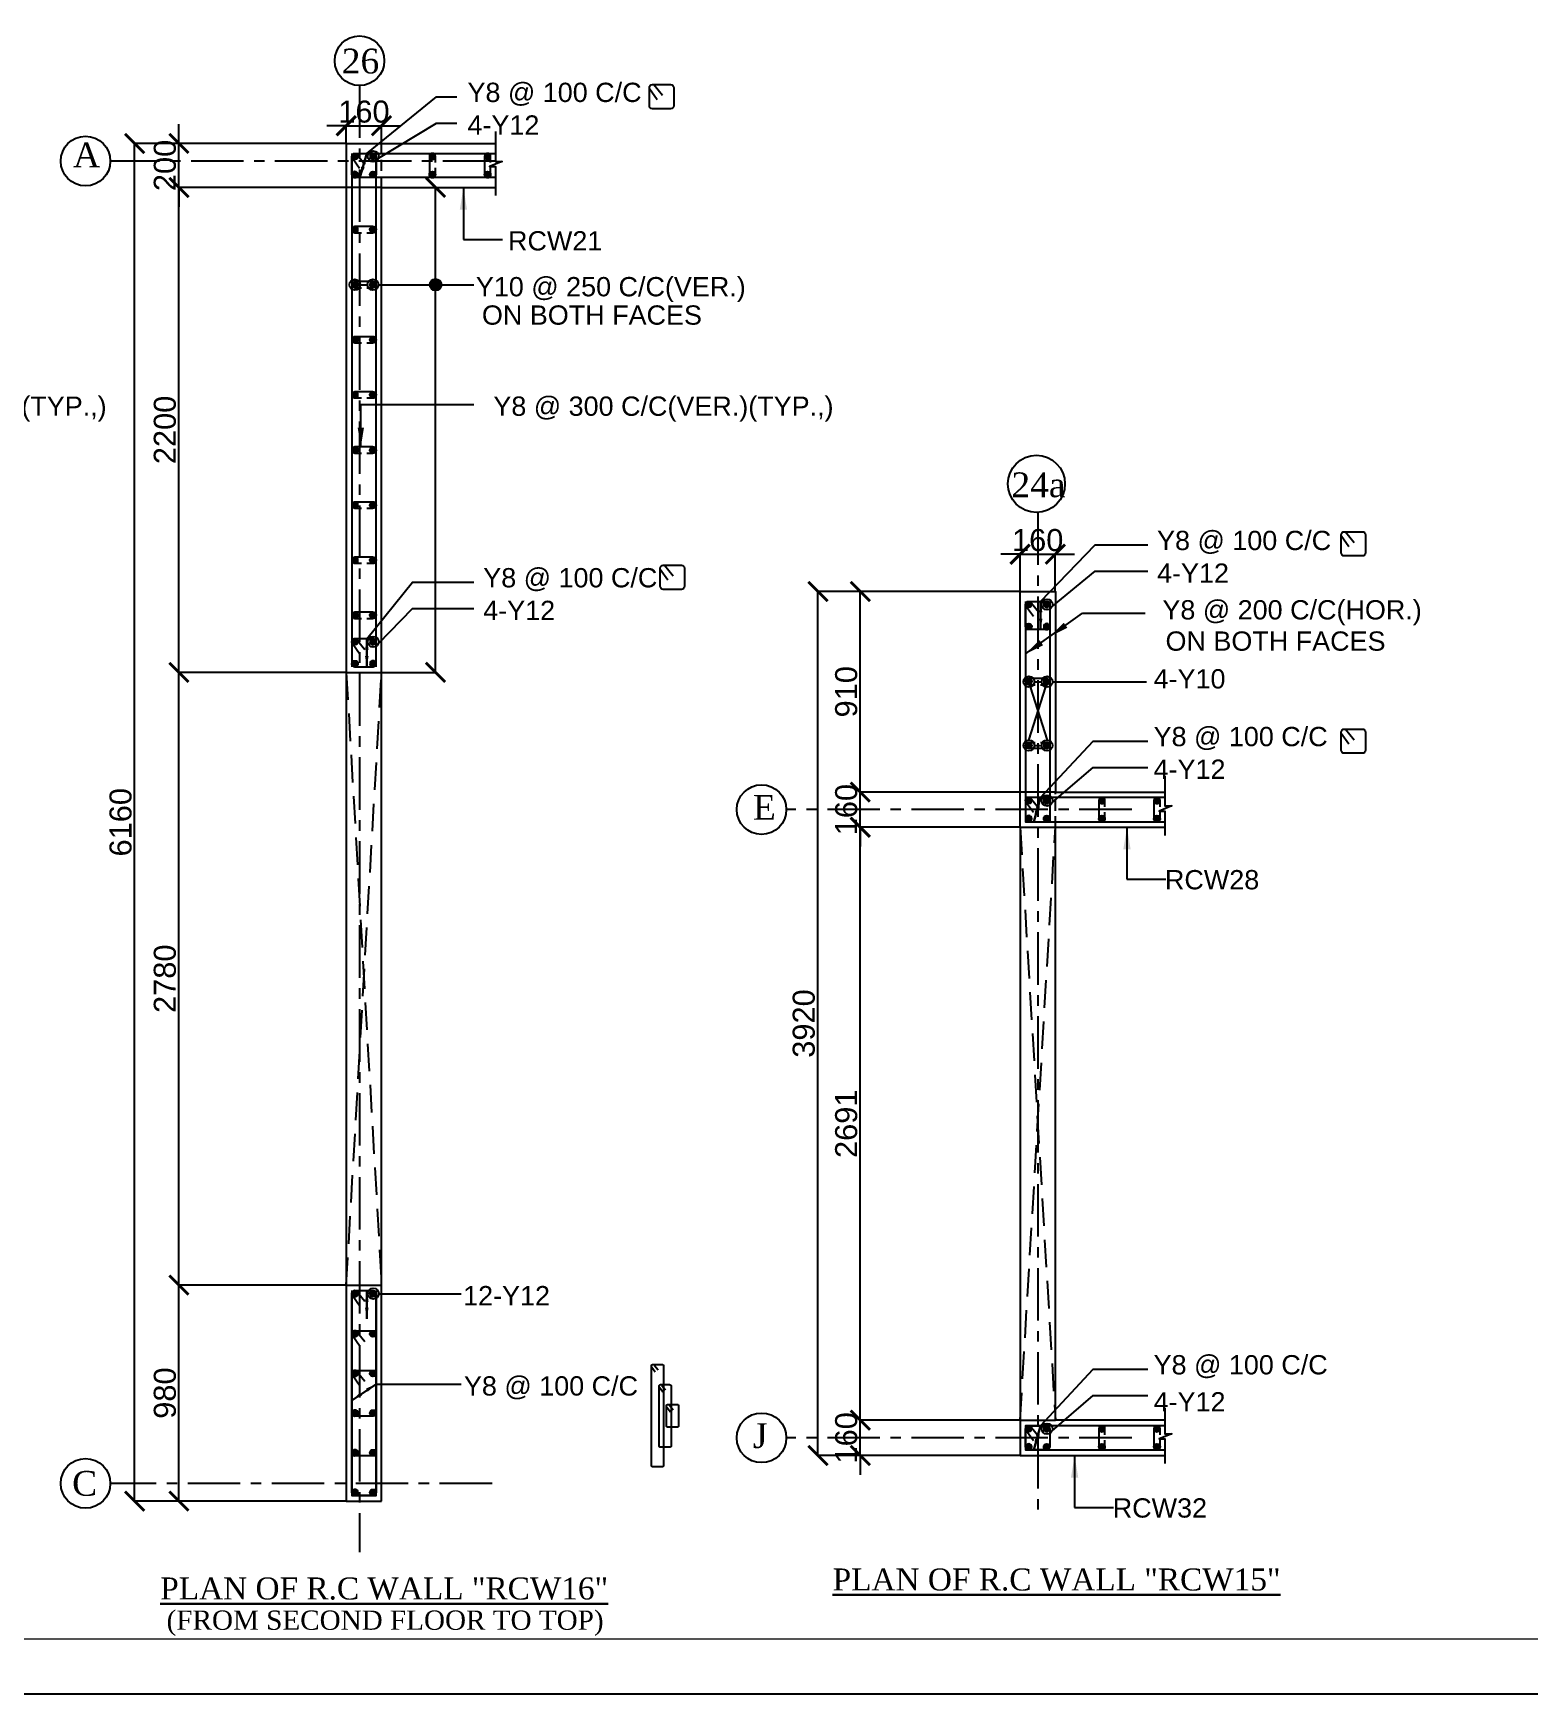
# Model space of a CAD drawing. Header units: inches. Extents: x 264820 to 395319, y -248151 to -162151.
# Drawn here: x 340923 to 368067, y -248151 to -218013 of the extents above; entities that cross this region are included whole.
import ezdxf
from ezdxf.enums import TextEntityAlignment as Align

# ---------------------------------------------------------------- set-up
doc = ezdxf.new("R2010")
doc.units = ezdxf.units.IN
doc.header["$MEASUREMENT"] = 0
doc.linetypes.add('CENTER', pattern=[50.8, 31.75, -6.35, 6.35, -6.35])
doc.linetypes.add('Hidden', pattern=[3, 2, -1])
for name, color, linetype in [('1', 8, 'Continuous'), ('160 WALL OPEING', 1, 'Continuous'), ('5', 2, 'Continuous'), ('ARROW', 5, 'Continuous'), ('DIM', 251, 'Continuous'), ('GIRD CIR', 1, 'Continuous'), ('GIRD TEXT', 4, 'Continuous'), ('GRID', 8, 'CENTER'), ('LINKS', 3, 'Continuous'), ('OPENING', 1, 'Continuous'), ('SHEAR WALL', 6, 'Continuous'), ('STRRIUPS', 6, 'Continuous'), ('Ttxt', 3, 'Continuous')]:
    doc.layers.add(name, color=color, linetype=linetype)
for name, color, linetype, lineweight in [('JKEC COLHAT', 2, 'Continuous', 20), ('Tex', 3, 'Continuous', 13), ('text', 4, 'Continuous', 30)]:
    doc.layers.add(name, color=color, linetype=linetype, lineweight=lineweight)
doc.styles.add('Arial', font='arial.ttf', dxfattribs={"height": 400})
doc.styles.add('T200', font='sanss___.ttf', dxfattribs={"height": 250})
doc.styles.add('T400', font='romantic.ttf')
doc.dimstyles.new('SCALE-25', dxfattribs={"dimtxt": 400, "dimasz": 350, "dimexe": 0, "dimexo": 0, "dimgap": 50, "dimtad": 1, "dimdec": 0, "dimlfac": 0.25, "dimzin": 0, "dimdsep": 46, "dimtxsty": 'Arial', "dimblk": 'ARCHTICK', "dimcen": 0, "dimclrd": 5, "dimclre": 8, "dimclrt": 1, "dimadec": 0, "dimazin": 0, "dimtfac": 1, "dimtdec": 0, "dimtix": 1, "dimtmove": 2, "dimatfit": 3, "dimfxl": 0, "dimtolj": 1, "dimtzin": 0, "dimlwd": -1, "dimarcsym": 0})
doc.dimstyles.new('T200', dxfattribs={"dimtxt": 300, "dimasz": 150, "dimexe": 0, "dimexo": 0, "dimgap": 5, "dimtad": 1, "dimdec": 0, "dimrnd": 5, "dimzin": 0, "dimdsep": 46, "dimtxsty": 'T200', "dimblk": 'ARCHTICK', "dimcen": 300, "dimclrd": 5, "dimclre": 252, "dimclrt": 1, "dimadec": 0, "dimazin": 0, "dimtfac": 50, "dimtdec": 0, "dimtofl": 0, "dimtmove": 2, "dimatfit": 3, "dimfxl": 1, "dimtolj": 1, "dimtzin": 0, "dimarcsym": 2})

# ---------------------------------------------------------------- blocks, each defined once
blk = doc.blocks.new('R1')
at = {"layer": '5'}
h = blk.add_hatch(color=256, dxfattribs=at)
edge = h.paths.add_edge_path()
edge.add_arc((0, 0), 69.6, 0, 360)
at = {"layer": '5', "color": 6}
blk.add_circle((0, 0), 69.6, dxfattribs=at)
blk = doc.blocks.new('_ARCHTICK')
at = {"color": 0, "linetype": 'ByBlock', "const_width": 0.15}
blk.add_lwpolyline([(-0.5, -0.5), (0.5, 0.5)], dxfattribs=at)
blk = doc.blocks.new('*D162')
at = {"layer": 'Defpoints', "color": 0}
for p in [(355934, -243186), (358835, -243186), (358835, -243826)]:
    blk.add_point(p, dxfattribs=at)
at = {"layer": 'DIM', "color": 5}
for p, q in [((355934, -243186), (355934, -242836)), ((355934, -243826), (355934, -243186)), ((355934, -243826), (355934, -244176))]:
    blk.add_line(p, q, dxfattribs=at)
at = {"layer": 'DIM', "color": 8, "lineweight": -2}
for p, q in [((358835, -243186), (355934, -243186)), ((358835, -243826), (355934, -243826))]:
    blk.add_line(p, q, dxfattribs=at)
at = {"layer": 'DIM', "color": 5, "xscale": 350, "yscale": 350, "zscale": 350}
for p, rotation in [((355934, -243186), 270), ((355934, -243826), 90)]:
    blk.add_blockref('_ARCHTICK', p, dxfattribs=dict(at, rotation=rotation))
at = {"layer": 'DIM', "color": 1, "insert": (355680, -243506), "char_height": 400, "attachment_point": 5, "rotation": 90, "style": 'Arial'}
blk.add_mtext('\\A1;160', dxfattribs=at)
blk = doc.blocks.new('ARCHTICK')
at = {"color": 0, "const_width": 0.15}
blk.add_lwpolyline([(-0.5, -0.5), (0.5, 0.5)], dxfattribs=at)
blk = doc.blocks.new('*D163')
at = {"layer": 'Defpoints', "color": 0}
for p in [(355934, -232424), (358835, -232424), (358835, -243186)]:
    blk.add_point(p, dxfattribs=at)
at = {"layer": 'DIM', "color": 8, "lineweight": -2}
for p, q in [((358835, -232424), (355934, -232424)), ((358835, -243186), (355934, -243186))]:
    blk.add_line(p, q, dxfattribs=at)
at = {"layer": 'DIM', "color": 5}
blk.add_line((355934, -243186), (355934, -232424), dxfattribs=at)
at = {"layer": 'DIM', "color": 5, "xscale": 350, "yscale": 350, "zscale": 350}
for p, rotation in [((355934, -232424), 90), ((355934, -243186), 270)]:
    blk.add_blockref('_ARCHTICK', p, dxfattribs=dict(at, rotation=rotation))
at = {"layer": 'DIM', "color": 1, "insert": (355680, -237805), "char_height": 400, "attachment_point": 5, "rotation": 90, "style": 'Arial'}
blk.add_mtext('\\A1;2691', dxfattribs=at)
blk = doc.blocks.new('*D164')
at = {"layer": 'Defpoints', "color": 0}
for p in [(355934, -231785), (359475, -231785), (358835, -232424)]:
    blk.add_point(p, dxfattribs=at)
at = {"layer": 'DIM', "color": 5}
for p, q in [((355934, -231785), (355934, -231435)), ((355934, -232424), (355934, -231785)), ((355934, -232424), (355934, -232774))]:
    blk.add_line(p, q, dxfattribs=at)
at = {"layer": 'DIM', "color": 8, "lineweight": -2}
for p, q in [((359475, -231785), (355934, -231785)), ((358835, -232424), (355934, -232424))]:
    blk.add_line(p, q, dxfattribs=at)
at = {"layer": 'DIM', "color": 5, "xscale": 350, "yscale": 350, "zscale": 350}
for p, rotation in [((355934, -231785), 270), ((355934, -232424), 90)]:
    blk.add_blockref('_ARCHTICK', p, dxfattribs=dict(at, rotation=rotation))
at = {"layer": 'DIM', "color": 1, "insert": (355680, -232104), "char_height": 400, "attachment_point": 5, "rotation": 90, "style": 'Arial'}
blk.add_mtext('\\A1;160', dxfattribs=at)
blk = doc.blocks.new('*D165')
at = {"layer": 'Defpoints', "color": 0}
for p in [(355934, -228146), (358835, -228146), (359475, -231785)]:
    blk.add_point(p, dxfattribs=at)
at = {"layer": 'DIM', "color": 8, "lineweight": -2}
for p, q in [((358835, -228146), (355934, -228146)), ((359475, -231785), (355934, -231785))]:
    blk.add_line(p, q, dxfattribs=at)
at = {"layer": 'DIM', "color": 5}
blk.add_line((355934, -231785), (355934, -228146), dxfattribs=at)
at = {"layer": 'DIM', "color": 5, "xscale": 350, "yscale": 350, "zscale": 350}
for p, rotation in [((355934, -228146), 90), ((355934, -231785), 270)]:
    blk.add_blockref('_ARCHTICK', p, dxfattribs=dict(at, rotation=rotation))
at = {"layer": 'DIM', "color": 1, "insert": (355680, -229965), "char_height": 400, "attachment_point": 5, "rotation": 90, "style": 'Arial'}
blk.add_mtext('\\A1;910', dxfattribs=at)
blk = doc.blocks.new('*D166')
at = {"layer": 'Defpoints', "color": 0}
for p in [(355165, -228146), (358835, -228146), (358835, -243826)]:
    blk.add_point(p, dxfattribs=at)
at = {"layer": 'DIM', "color": 8, "lineweight": -2}
for p, q in [((358835, -228146), (355165, -228146)), ((358835, -243826), (355165, -243826))]:
    blk.add_line(p, q, dxfattribs=at)
at = {"layer": 'DIM', "color": 5}
blk.add_line((355165, -243826), (355165, -228146), dxfattribs=at)
at = {"layer": 'DIM', "color": 5, "xscale": 350, "yscale": 350, "zscale": 350}
for p, rotation in [((355165, -228146), 90), ((355165, -243826), 270)]:
    blk.add_blockref('_ARCHTICK', p, dxfattribs=dict(at, rotation=rotation))
at = {"layer": 'DIM', "color": 1, "insert": (354910, -235986), "char_height": 400, "attachment_point": 5, "rotation": 90, "style": 'Arial'}
blk.add_mtext('\\A1;3920', dxfattribs=at)
blk = doc.blocks.new('*D167')
at = {"layer": 'Defpoints', "color": 0}
for p in [(359474, -227468), (358835, -228146), (359474, -228146)]:
    blk.add_point(p, dxfattribs=at)
at = {"layer": 'DIM', "color": 5}
for p, q in [((358835, -227468), (358485, -227468)), ((358835, -227468), (359474, -227468)), ((359474, -227468), (359824, -227468))]:
    blk.add_line(p, q, dxfattribs=at)
at = {"layer": 'DIM', "color": 8, "lineweight": -2}
for p, q in [((358835, -228146), (358835, -227468)), ((359474, -228146), (359474, -227468))]:
    blk.add_line(p, q, dxfattribs=at)
at = {"layer": 'DIM', "color": 5, "xscale": 350, "yscale": 350, "zscale": 350}
blk.add_blockref('_ARCHTICK', (358835, -227468), dxfattribs=at)
at = {"layer": 'DIM', "color": 5, "xscale": 350, "yscale": 350, "zscale": 350, "rotation": 180}
blk.add_blockref('_ARCHTICK', (359474, -227468), dxfattribs=at)
at = {"layer": 'DIM', "color": 1, "insert": (359154, -227214), "char_height": 400, "attachment_point": 5, "style": 'Arial'}
blk.add_mtext('\\A1;160', dxfattribs=at)
blk = doc.blocks.new('A$C5C0C2414')
at = {"layer": 'STRRIUPS', "ltscale": 0.2}
for p, q in [((0, 0), (158, -194)), ((-81, -72), (61, -268))]:
    blk.add_line(p, q, dxfattribs=at)
blk.add_lwpolyline([(304, -440), (-26, -440, -0.414214), (-81, -385), (-81, -55, -0.414214), (-26, 0), (304, 0, -0.414214), (359, -55), (359, -385, -0.414214)], format="xyb", close=True, dxfattribs=at)
blk = doc.blocks.new('*D189')
at = {"layer": 'Defpoints', "color": 0}
for p in [(343568, -240733), (346605, -240733, 59), (346605, -244653, 59)]:
    blk.add_point(p, dxfattribs=at)
at = {"layer": 'DIM', "color": 8, "lineweight": -2}
for p, q in [((346605, -240733), (343568, -240733)), ((346605, -244653), (343568, -244653))]:
    blk.add_line(p, q, dxfattribs=at)
at = {"layer": 'DIM', "color": 5}
blk.add_line((343568, -244653), (343568, -240733), dxfattribs=at)
at = {"layer": 'DIM', "color": 5, "xscale": 350, "yscale": 350, "zscale": 350}
for p, rotation in [((343568, -240733), 90), ((343568, -244653), 270)]:
    blk.add_blockref('_ARCHTICK', p, dxfattribs=dict(at, rotation=rotation))
at = {"layer": 'DIM', "color": 1, "insert": (343314, -242693), "char_height": 400, "attachment_point": 5, "rotation": 90, "style": 'Arial'}
blk.add_mtext('\\A1;980', dxfattribs=at)
blk = doc.blocks.new('*D190')
at = {"layer": 'Defpoints', "color": 0}
for p in [(342764, -220013), (346605, -220013), (346605, -244653)]:
    blk.add_point(p, dxfattribs=at)
at = {"layer": 'DIM', "color": 8, "lineweight": -2}
for p, q in [((346605, -220013), (342764, -220013)), ((346605, -244653), (342764, -244653))]:
    blk.add_line(p, q, dxfattribs=at)
at = {"layer": 'DIM', "color": 5}
blk.add_line((342764, -244653), (342764, -220013), dxfattribs=at)
at = {"layer": 'DIM', "color": 5, "xscale": 350, "yscale": 350, "zscale": 350}
for p, rotation in [((342764, -220013), 90), ((342764, -244653), 270)]:
    blk.add_blockref('_ARCHTICK', p, dxfattribs=dict(at, rotation=rotation))
at = {"layer": 'DIM', "color": 1, "insert": (342510, -232333), "char_height": 400, "attachment_point": 5, "rotation": 90, "style": 'Arial'}
blk.add_mtext('\\A1;6160', dxfattribs=at)
blk = doc.blocks.new('*D191')
at = {"layer": 'Defpoints', "color": 0}
for p in [(347245, -220813, -59), (348225, -220813), (347165, -229613, 0)]:
    blk.add_point(p, dxfattribs=at)
at = {"layer": 'DIM', "color": 8, "lineweight": -2}
for p, q in [((347245, -220813), (348225, -220813)), ((347165, -229613), (348225, -229613))]:
    blk.add_line(p, q, dxfattribs=at)
at = {"layer": 'DIM', "color": 5}
blk.add_line((348225, -229613), (348225, -220813), dxfattribs=at)
at = {"layer": 'DIM', "color": 5, "xscale": 350, "yscale": 350, "zscale": 350}
for p, rotation in [((348225, -220813), 90), ((348225, -229613), 270)]:
    blk.add_blockref('_ARCHTICK', p, dxfattribs=dict(at, rotation=rotation))
blk = doc.blocks.new('*D192')
at = {"layer": 'Defpoints', "color": 0}
for p in [(343568, -220013), (346605, -220013), (347245, -220813)]:
    blk.add_point(p, dxfattribs=at)
at = {"layer": 'DIM', "color": 5}
for p, q in [((343568, -220013), (343568, -219663)), ((343568, -220813), (343568, -220013)), ((343568, -220813), (343568, -221163))]:
    blk.add_line(p, q, dxfattribs=at)
at = {"layer": 'DIM', "color": 8, "lineweight": -2}
for p, q in [((346605, -220013), (343568, -220013)), ((347245, -220813), (343568, -220813))]:
    blk.add_line(p, q, dxfattribs=at)
at = {"layer": 'DIM', "color": 5, "xscale": 350, "yscale": 350, "zscale": 350}
for p, rotation in [((343568, -220013), 270), ((343568, -220813), 90)]:
    blk.add_blockref('_ARCHTICK', p, dxfattribs=dict(at, rotation=rotation))
at = {"layer": 'DIM', "color": 1, "insert": (343314, -220413), "char_height": 400, "attachment_point": 5, "rotation": 90, "style": 'Arial'}
blk.add_mtext('\\A1;200', dxfattribs=at)
blk = doc.blocks.new('*D193')
at = {"layer": 'Defpoints', "color": 0}
for p in [(343568, -229613), (346605, -229613, 59), (346605, -240733, 59)]:
    blk.add_point(p, dxfattribs=at)
at = {"layer": 'DIM', "color": 8, "lineweight": -2}
for p, q in [((346605, -229613), (343568, -229613)), ((346605, -240733), (343568, -240733))]:
    blk.add_line(p, q, dxfattribs=at)
at = {"layer": 'DIM', "color": 5}
blk.add_line((343568, -240733), (343568, -229613), dxfattribs=at)
at = {"layer": 'DIM', "color": 5, "xscale": 350, "yscale": 350, "zscale": 350}
for p, rotation in [((343568, -229613), 90), ((343568, -240733), 270)]:
    blk.add_blockref('_ARCHTICK', p, dxfattribs=dict(at, rotation=rotation))
at = {"layer": 'DIM', "color": 1, "insert": (343314, -235173), "char_height": 400, "attachment_point": 5, "rotation": 90, "style": 'Arial'}
blk.add_mtext('\\A1;2780', dxfattribs=at)
blk = doc.blocks.new('*D194')
at = {"layer": 'Defpoints', "color": 0}
for p in [(343568, -220813), (347245, -220813), (346605, -229613, 59)]:
    blk.add_point(p, dxfattribs=at)
at = {"layer": 'DIM', "color": 8, "lineweight": -2}
for p, q in [((347245, -220813), (343568, -220813)), ((346605, -229613), (343568, -229613))]:
    blk.add_line(p, q, dxfattribs=at)
at = {"layer": 'DIM', "color": 5}
blk.add_line((343568, -229613), (343568, -220813), dxfattribs=at)
at = {"layer": 'DIM', "color": 5, "xscale": 350, "yscale": 350, "zscale": 350}
for p, rotation in [((343568, -220813), 90), ((343568, -229613), 270)]:
    blk.add_blockref('_ARCHTICK', p, dxfattribs=dict(at, rotation=rotation))
at = {"layer": 'DIM', "color": 1, "insert": (343314, -225213), "char_height": 400, "attachment_point": 5, "rotation": 90, "style": 'Arial'}
blk.add_mtext('\\A1;2200', dxfattribs=at)
blk = doc.blocks.new('A$C30E6047D')
at = {"layer": 'STRRIUPS', "ltscale": 0.2}
for p, q in [((-203, -95), (-78, -268)), ((-114, -31), (19, -194)), ((73, -824), (198, -997)), ((162, -760), (295, -922)), ((344, -1544), (468, -1717)), ((432, -1480), (566, -1642))]:
    blk.add_line(p, q, dxfattribs=at)
for points in [[(-165, 0), (165, 0, -0.414214), (220, -55), (220, -3665, -0.414214), (165, -3720), (-165, -3720, -0.414214), (-220, -3665), (-220, -55, -0.414214)], [(111, -729), (441, -729, -0.414214), (496, -784), (496, -2945, -0.414214), (441, -3000), (111, -3000, -0.414214), (56, -2945), (56, -784, -0.414214)], [(382, -1449), (712, -1449, -0.414214), (767, -1504), (767, -2225, -0.414214), (712, -2280), (382, -2280, -0.414214), (327, -2225), (327, -1504, -0.414214)]]:
    blk.add_lwpolyline(points, format="xyb", close=True, dxfattribs=at)
blk = doc.blocks.new('*D195')
at = {"layer": 'Defpoints', "color": 0}
for p in [(347245, -219692), (346605, -220013), (347245, -220013)]:
    blk.add_point(p, dxfattribs=at)
at = {"layer": 'DIM', "color": 5}
for p, q in [((346605, -219692), (346255, -219692)), ((346605, -219692), (347245, -219692)), ((347245, -219692), (347595, -219692))]:
    blk.add_line(p, q, dxfattribs=at)
at = {"layer": 'DIM', "color": 8, "lineweight": -2}
for p, q in [((346605, -220013), (346605, -219692)), ((347245, -220013), (347245, -219692))]:
    blk.add_line(p, q, dxfattribs=at)
at = {"layer": 'DIM', "color": 5, "xscale": 350, "yscale": 350, "zscale": 350}
blk.add_blockref('_ARCHTICK', (346605, -219692), dxfattribs=at)
at = {"layer": 'DIM', "color": 5, "xscale": 350, "yscale": 350, "zscale": 350, "rotation": 180}
blk.add_blockref('_ARCHTICK', (347245, -219692), dxfattribs=at)
at = {"layer": 'DIM', "color": 1, "insert": (346925, -219438), "char_height": 400, "attachment_point": 5, "style": 'Arial'}
blk.add_mtext('\\A1;160', dxfattribs=at)

msp = doc.modelspace()

# ---------------------------------------------------------------- hatches: boundary and pattern name
at = {"layer": 'ARROW'}
h = msp.add_hatch(color=256, dxfattribs=at)
edge = h.paths.add_edge_path()
edge.add_arc((348225.5, -222577.6), 106, 0, 360)

# ---------------------------------------------------------------- linework, layer by layer
at = {"layer": '1', "linetype": 'Hidden', "ltscale": 100}
for p, q in [((347245.3, -220813.3), (347245.3, -220013.3)), ((359474.8, -232423.5), (359474.8, -231783.5))]:
    msp.add_line(p, q, dxfattribs=at)
at = {"layer": '1'}
for points, elevation in [([(349311.8, -219795.9), (349311.8, -220338.5), (349436.2, -220338.5), (349206.2, -220432), (349311.8, -220432), (349311.8, -220957.7)], 59), ([(361461.3, -231495), (361461.3, -232037.5), (361585.7, -232037.5), (361355.7, -232131), (361461.3, -232131), (361461.3, -232576.7)], -0.5), ([(361461.3, -242968.2), (361461.3, -243430.7), (361585.7, -243430.7), (361355.7, -243524.3), (361461.3, -243524.3), (361461.3, -243970)], -0.5)]:
    msp.add_lwpolyline(points, dxfattribs=dict(at, elevation=elevation))
at = {"layer": '160 WALL OPEING', "linetype": 'Hidden', "ltscale": 250}
for p, q in [((346605.3, -240732.9), (347245.3, -229613.3, 58.9)), ((346605.3, -229613.3), (347245.3, -240732.9, 59)), ((358834.8, -243185.5), (359474.8, -232423.5)), ((358834.8, -232423.5), (359474.8, -243185.5))]:
    msp.add_line(p, q, dxfattribs=at)
at = {"layer": '5'}
for p, q in [((358934.8, -228325.5, -59), (358934.8, -232324.5, -43.7)), ((359374.8, -228325.5, -59), (359374.8, -232324.5, -43.7))]:
    msp.add_line(p, q, dxfattribs=at)
at = {"layer": '5', "elevation": 59}
for points in [[(346705.3, -220193.3), (346705.3, -229513.3)], [(346785.3, -220193.3), (349311.8, -220193.3)], [(347145.3, -229513.3), (347145.3, -220193.3)], [(349311.8, -220633.3), (346785.3, -220633.3)], [(346705.3, -240832.9), (346705.3, -244552.9), (347145.3, -244552.9), (347145.3, -240832.9)]]:
    msp.add_lwpolyline(points, dxfattribs=at)
at = {"layer": '5'}
for points in [[(361461.3, -231884.5), (358934.8, -231884.5), (358934.8, -232324.5), (361461.3, -232324.5)], [(361461.3, -243285.5), (358934.8, -243285.5), (358934.8, -243725.5), (361461.3, -243725.5)]]:
    msp.add_lwpolyline(points, dxfattribs=at)
at = {"layer": 'ARROW'}
for p, q in [((346859.5, -222577.6, 59), (346990.5, -222577.6, 59)), ((358995.4, -230841.7, 0), (359300.4, -229877.4, 0)), ((359019.8, -229877.4, 54.6), (359324.8, -230841.7, 0)), ((359094, -229781.9, 0), (359226.2, -229781.9, -58.9)), ((359094, -230940.2, 0), (359226.2, -230940.2, 0)), ((347193.8, -240890.7, 59), (348692.3, -240890.7, 59)), ((347145.3, -242528.4, 59), (348692.3, -242528.4, 59))]:
    msp.add_line(p, q, dxfattribs=at)
for points, elevation in [([(346977.5, -220193.3), (348239.9, -219169.1), (348611.8, -219169.1)], 59), ([(347187.7, -220283.2), (348239.9, -219645.5), (348611.8, -219645.5)], 59), ([(347187.5, -222577.6), (348920.5, -222577.6)], 58.9), ([(359207, -228325.5), (360195.9, -227301.4), (361150.6, -227301.4)], 0), ([(359417.1, -228415.4), (360195.9, -227777.8), (361150.6, -227777.8)], 0), ([(346977.5, -229002.2), (347806.4, -227978.1), (348921.1, -227978.1)], 59), ([(347187.7, -229092.1), (347806.4, -228454.4), (348921.1, -228454.4)], 59), ([(359423.3, -229781.9), (360150.1, -229781.9), (361128.5, -229781.9)], 59), ([(359207, -231884.5), (360160.4, -230860.4), (361150.6, -230860.4)], 0), ([(359417.1, -231974.4), (360160.4, -231336.8), (361150.6, -231336.8)], 0), ([(359207, -243285.5), (360160.4, -242261.4), (361150.6, -242261.4)], 0), ([(359417.1, -243375.4), (360160.4, -242737.8), (361150.6, -242737.8)], 0)]:
    msp.add_lwpolyline(points, dxfattribs=dict(at, elevation=elevation))
for centre, radius in [((347095.3, -220248.9, 59), 98.5), ((346761, -222577.6, 59), 98.5), ((347089, -222577.6, 59), 98.5), ((348225.5, -222577.6, 58.9), 106), ((359324.8, -228381.2, -58.9), 98.5), ((347095.3, -229057.9, 59), 98.5), ((358995.4, -229781.9, 0), 98.5), ((359324.8, -229781.9, -58.9), 98.5), ((358995.4, -230940.2, 0), 98.5), ((359324.8, -230940.2, 0), 98.5), ((359324.8, -231940.2, 0), 98.5), ((347095.3, -240888.6, 59), 98.5), ((359324.8, -243341.2, 0), 98.5)]:
    msp.add_circle(centre, radius, dxfattribs=at)
at = {"layer": 'Defpoints', "ltscale": 0.2}
msp.add_lwpolyline([(264820.1, -248150.6), (386820.1, -248150.6), (386820.1, -162150.6), (264820.1, -162150.6)], close=True, dxfattribs=at)
at = {"layer": 'GIRD CIR'}
for centre, radius in [((346845.3, -218512.3, 0), 450), ((341872.2, -220333.3), 450), ((359130.9, -226191.7), 518.1), ((354141.8, -232104, 0), 450), ((354141.8, -243505.5, 0), 450), ((341872.2, -244332.9, 73.7), 450)]:
    msp.add_circle(centre, radius, dxfattribs=at)
at = {"layer": 'GRID', "ltscale": 30}
for p, q in [((346845.3, -218962.3, 0), (346845.3, -245580.4, 0)), ((349311.8, -220333.3), (342322.2, -220333.3)), ((359154.8, -226709.2), (359154.8, -244925.4)), ((360862.1, -232104, 0), (354591.8, -232104, 0)), ((360862.1, -243505.5, 0), (354591.8, -243505.5, 0)), ((349252.3, -244332.9, 59), (342322.2, -244332.9, 59))]:
    msp.add_line(p, q, dxfattribs=at)
at = {"layer": 'JKEC COLHAT', "ltscale": 0.2}
msp.add_line((353540.1, -247150.6), (369028.2, -247150.6), dxfattribs=at)
msp.add_lwpolyline([(265820.1, -247150.6), (385820.1, -247150.6), (385820.1, -163150.6), (265820.1, -163150.6)], close=True, dxfattribs=at)
at = {"layer": 'LINKS'}
for points, elevation in [([(348225.3, -220361.6), (348225.3, -220248.9, 1), (348113.9, -220248.9), (348113.9, -220577.6, 1), (348225.3, -220577.6), (348225.3, -220458.1)], 59), ([(349225.3, -220361.6), (349225.3, -220248.9, 1), (349113.9, -220248.9), (349113.9, -220577.6, 1), (349225.3, -220577.6), (349225.3, -220458.1)], 59), ([(346977, -221633.3), (347089.6, -221633.3, 1), (347089.6, -221521.9), (346761, -221521.9, 1), (346761, -221633.3), (346880.5, -221633.3)], 59), ([(346977, -222633.3), (347089.6, -222633.3, 1), (347089.6, -222521.9), (346761, -222521.9, 1), (346761, -222633.3), (346880.5, -222633.3)], 59), ([(346977, -223633.3), (347089.6, -223633.3, 1), (347089.6, -223521.9), (346761, -223521.9, 1), (346761, -223633.3), (346880.5, -223633.3)], 59), ([(346977, -224633.3), (347089.6, -224633.3, 1), (347089.6, -224521.9), (346761, -224521.9, 1), (346761, -224633.3), (346880.5, -224633.3)], 59), ([(346977, -225633.3), (347089.6, -225633.3, 1), (347089.6, -225521.9), (346761, -225521.9, 1), (346761, -225633.3), (346880.5, -225633.3)], 59), ([(346977, -226633.3), (347089.6, -226633.3, 1), (347089.6, -226521.9), (346761, -226521.9, 1), (346761, -226633.3), (346880.5, -226633.3)], 59), ([(346977, -227633.3), (347089.6, -227633.3, 1), (347089.6, -227521.9), (346761, -227521.9, 1), (346761, -227633.3), (346880.5, -227633.3)], 59), ([(346977, -228633.3), (347089.6, -228633.3, 1), (347089.6, -228521.9), (346761, -228521.9, 1), (346761, -228633.3), (346880.5, -228633.3)], 59), ([(360374.8, -232052.9), (360374.8, -231940.2, 1), (360263.4, -231940.2), (360263.4, -232268.8, 1), (360374.8, -232268.8), (360374.8, -232149.3)], 0), ([(361374.8, -232052.9), (361374.8, -231940.2, 1), (361263.4, -231940.2), (361263.4, -232268.8, 1), (361374.8, -232268.8), (361374.8, -232149.3)], 0), ([(360374.8, -243453.9), (360374.8, -243341.2, 1), (360263.4, -243341.2), (360263.4, -243669.8, 1), (360374.8, -243669.8), (360374.8, -243550.3)], 0), ([(361374.8, -243453.9), (361374.8, -243341.2, 1), (361263.4, -243341.2), (361263.4, -243669.8, 1), (361374.8, -243669.8), (361374.8, -243550.3)], 0)]:
    msp.add_lwpolyline(points, format="xyb", dxfattribs=dict(at, elevation=elevation))
for points in [[(359206.4, -229836.9), (359319.1, -229836.9, 1), (359319.1, -229725.5), (358990.5, -229725.5, 1), (358990.5, -229836.9), (359110, -229836.9)], [(359206.4, -230883.8), (359319.1, -230883.8, -1), (359319.1, -230995.2), (358990.5, -230995.2, -1), (358990.5, -230883.8), (359110, -230883.8)]]:
    msp.add_lwpolyline(points, format="xyb", dxfattribs=at)
at = {"layer": 'OPENING', "color": 1, "elevation": 59}
for points in [[(346605.3, -229613.3), (346605.3, -240732.9)], [(347245.3, -240732.9), (347245.3, -229613.3)]]:
    msp.add_lwpolyline(points, dxfattribs=at)
at = {"layer": 'OPENING', "color": 1}
for points in [[(358834.8, -232423.5), (358834.8, -243185.5)], [(359474.8, -243185.5), (359474.8, -243185.5), (359474.8, -232423.5)]]:
    msp.add_lwpolyline(points, dxfattribs=at)
at = {"layer": 'SHEAR WALL', "color": 4}
for p, q in [((346605.3, -220013.3), (349311.8, -220013.3)), ((347245.3, -220813.3), (349311.8, -220813.3)), ((358834.8, -228145.5), (359474.8, -228145.5)), ((346605.3, -229613.3, 59), (347245.3, -229613.3, 59)), ((359474.8, -231784.5), (361461.3, -231784.5)), ((358834.8, -232423.5), (359474.8, -232423.5)), ((359474.8, -232423.5), (361461.3, -232423.5)), ((346605.3, -240732.9, 59), (347245.3, -240732.9, 59)), ((358834.8, -243185.5), (359474.8, -243185.5))]:
    msp.add_line(p, q, dxfattribs=at)
at = {"layer": 'SHEAR WALL', "color": 4, "elevation": 59}
for points in [[(346605.3, -220013.3), (346605.3, -229613.3)], [(347245.3, -229613.3), (347245.3, -220813.3)], [(346605.3, -240732.9), (346605.3, -244652.9)], [(347245.3, -244652.9), (347245.3, -240732.9)], [(346605.3, -244652.9), (347245.3, -244652.9)]]:
    msp.add_lwpolyline(points, dxfattribs=at)
at = {"layer": 'SHEAR WALL', "color": 4}
for points in [[(358834.8, -231784.5), (358834.8, -228145.5)], [(359474, -228145.5), (359474.8, -228145.5), (359474.8, -231784.5)], [(358834.8, -232423.5), (358834.8, -232423.5), (358834.8, -231784.5)], [(358834.8, -243185.5), (358834.8, -243825.5)], [(361461.3, -243185.5), (359474.8, -243185.5)], [(358834.8, -243825.5), (361461.3, -243825.5)]]:
    msp.add_lwpolyline(points, dxfattribs=at)
at = {"layer": 'STRRIUPS', "ltscale": 0.2}
for p, q in [((346722.3, -220288.7, 59), (346847, -220461.7, 59)), ((346811.2, -220224.2, 59), (346944.2, -220387, 59)), ((358951.8, -228421), (359076.5, -228593.9)), ((359040.6, -228356.5), (359173.7, -228519.2)), ((346811.2, -229033.1, 59), (346944.2, -229195.9, 59)), ((346722.3, -229097.7, 59), (346847, -229270.6, 59)), ((358951.8, -231980), (359076.5, -232152.9)), ((359040.6, -231915.5), (359173.7, -232078.2)), ((346722.3, -240928.4, 59), (346847, -241101.3, 59)), ((346811.2, -240863.8, 59), (346944.2, -241026.6, 59)), ((346722.3, -241657, 59), (346847, -241829.9, 59)), ((346811.2, -241592.5, 59), (346944.2, -241755.2, 59)), ((346722.3, -242377, 59), (346847, -242549.9, 59)), ((346811.2, -242312.5, 59), (346944.2, -242475.2, 59)), ((358951.8, -243381), (359076.5, -243553.9)), ((359040.6, -243316.5), (359173.7, -243479.2))]:
    msp.add_line(p, q, dxfattribs=at)
at = {"layer": 'STRRIUPS', "ltscale": 0.2, "elevation": 59}
for points in [[(347090.3, -220633.3), (346760.3, -220633.3, -0.4142136), (346705.3, -220578.3), (346705.3, -220248.3, -0.4142136), (346760.3, -220193.3), (347090.3, -220193.3, -0.4142136), (347145.3, -220248.3), (347145.3, -220578.3, -0.4142136)], [(358989.8, -228325.5), (359319.8, -228325.5, -0.4142136), (359374.8, -228380.5), (359374.8, -228781.6, -0.4142136), (359319.8, -228836.6), (358989.8, -228836.6, -0.4142136), (358934.8, -228781.6), (358934.8, -228380.5, -0.4142136)], [(346760.3, -229513.3), (347090.3, -229513.3, 0.4142136), (347145.3, -229458.3), (347145.3, -229057.2, 0.4142136), (347090.3, -229002.2), (346760.3, -229002.2, 0.4142136), (346705.3, -229057.2), (346705.3, -229458.3, 0.4142136)], [(346760.3, -240832.9), (347090.3, -240832.9, -0.4142136), (347145.3, -240887.9), (347145.3, -244497.9, -0.4142136), (347090.3, -244552.9), (346760.3, -244552.9, -0.4142136), (346705.3, -244497.9), (346705.3, -240887.9, -0.4142136)], [(346760.3, -241561.5), (347090.3, -241561.5, -0.4142136), (347145.3, -241616.5), (347145.3, -243778.3, -0.4142136), (347090.3, -243833.3), (346760.3, -243833.3, -0.4142136), (346705.3, -243778.3), (346705.3, -241616.5, -0.4142136)], [(346760.3, -242281.5), (347090.3, -242281.5, -0.4142136), (347145.3, -242336.5), (347145.3, -243057.8, -0.4142136), (347090.3, -243112.8), (346760.3, -243112.8, -0.4142136), (346705.3, -243057.8), (346705.3, -242336.5, -0.4142136)]]:
    msp.add_lwpolyline(points, format="xyb", close=True, dxfattribs=at)
at = {"layer": 'STRRIUPS', "ltscale": 0.2}
msp.add_lwpolyline([(359319.8, -243725.5), (358989.8, -243725.5, -0.4142136), (358934.8, -243670.5), (358934.8, -243340.5, -0.4142136), (358989.8, -243285.5), (359319.8, -243285.5, -0.4142136), (359374.8, -243340.5), (359374.8, -243670.5, -0.4142136)], format="xyb", close=True, dxfattribs=at)

# ---------------------------------------------------------------- block references
at = {"layer": '5', "yscale": 0.8000000000465661, "zscale": 0.8000000000465661}
for p, xscale, rotation in [((346761, -220248.9, 59), 0.8000000000465661, 90.00000000000001), ((347089.6, -220248.9, 59), -0.8000000000465661, 270), ((348169.6, -220248.9, 59), -0.8000000000465661, 270), ((349169.6, -220248.9, 59), -0.8000000000465661, 270), ((346761, -220577.6, 59), -0.8000000000465661, 90), ((347089.6, -220577.6, 59), 0.8000000000465661, 270), ((348169.6, -220577.6, 59), 0.8000000000465661, 270), ((349169.6, -220577.6, 59), 0.8000000000465661, 270), ((346761, -221577.6, 59), -0.8000000000465661, 90), ((347089.6, -221577.6, 59), 0.8000000000465661, 270), ((346761, -222577.6, 59), -0.8000000000465661, 90), ((347089.6, -222577.6, 59), 0.8000000000465661, 270), ((346761, -223577.6, 59), -0.8000000000465661, 90), ((347089.6, -223577.6, 59), 0.8000000000465661, 270), ((346761, -224577.6, 59), -0.8000000000465661, 90), ((347089.6, -224577.6, 59), 0.8000000000465661, 270), ((346761, -225577.6, 59), -0.8000000000465661, 90), ((347089.6, -225577.6, 59), 0.8000000000465661, 270), ((346761, -226577.6, 59), -0.8000000000465661, 90), ((347089.6, -226577.6, 59), 0.8000000000465661, 270), ((346761, -227577.6, 59), -0.8000000000465661, 90), ((347089.6, -227577.6, 59), 0.8000000000465661, 270), ((358990.4, -228381.2), 0.8000000000465661, 90.00000000000001), ((359319.1, -228381.2), -0.8000000000465661, 270), ((346761, -228577.6, 59), -0.8000000000465661, 90), ((347089.6, -228577.6, 59), 0.8000000000465661, 270), ((358990.4, -228781.2), 0.8000000000465661, 90.00000000000001), ((359319.1, -228781.2), -0.8000000000465661, 270), ((346761, -229057.6, 59), 0.8000000000465661, 90), ((347089.6, -229057.6, 59), -0.8000000000465661, 270), ((346761, -229457.6, 59), 0.8000000000465661, 90), ((347089.6, -229457.6, 59), -0.8000000000465661, 270), ((358990.4, -229781.2), 0.8000000000465661, 90.00000000000001), ((359319.1, -229781.2), -0.8000000000465661, 270), ((358990.5, -230940.2), 0.8000000000465661, 90.00000000000001), ((359319.1, -230940.2), -0.8000000000465661, 270), ((358990.5, -231940.2), 0.8000000000465661, 90.00000000000001), ((359319.1, -231940.2), -0.8000000000465661, 270), ((360319.1, -231940.2, 0), -0.8000000000465661, 270), ((361319.1, -231940.2, 0), -0.8000000000465661, 270), ((358990.5, -232268.8), -0.8000000000465661, 90), ((359319.1, -232268.8), 0.8000000000465661, 270), ((360319.1, -232268.8, 0), 0.8000000000465661, 270), ((361319.1, -232268.8, 0), 0.8000000000465661, 270), ((346761, -240888.6, 59), -0.8000000000465661, 90), ((347089.6, -240888.6, 59), 0.8000000000465661, 270), ((346761, -241617.2, 59), -0.8000000000465661, 90), ((347089.6, -241617.2, 59), 0.8000000000465661, 270), ((346761, -242337.2, 59), -0.8000000000465661, 90), ((347089.6, -242337.2, 59), 0.8000000000465661, 270), ((346761, -243057.2, 59), -0.8000000000465661, 90), ((347089.6, -243057.2, 59), 0.8000000000465661, 270), ((358990.4, -243341.2), 0.8000000000465661, 90.00000000000001), ((359319.1, -243341.2), -0.8000000000465661, 270), ((360319.1, -243341.2, 0), -0.8000000000465661, 270), ((361319.1, -243341.2, 0), -0.8000000000465661, 270), ((346761, -243777.2, 59), -0.8000000000465661, 90), ((347089.6, -243777.2, 59), 0.8000000000465661, 270), ((358990.4, -243669.8), -0.8000000000465661, 90), ((359319.1, -243669.8), 0.8000000000465661, 270), ((360319.1, -243669.8, 0), 0.8000000000465661, 270), ((361319.1, -243669.8, 0), 0.8000000000465661, 270), ((346761, -244497.2, 59), -0.8000000000465661, 90), ((347089.6, -244497.2, 59), 0.8000000000465661, 270)]:
    msp.add_blockref('R1', p, dxfattribs=dict(at, xscale=xscale, rotation=rotation))
at = {"layer": 'DIM', "color": 1, "xscale": 0.5, "yscale": 0.5, "zscale": 0.5}
msp.add_blockref('A$C30E6047D', (352253.2, -242174.3), dxfattribs=at)
at = {"layer": 'STRRIUPS'}
for p in [(352188, -218946.4), (364742.3, -227059.9), (352382.6, -227666.5), (364742.3, -230642.4)]:
    msp.add_blockref('A$C5C0C2414', p, dxfattribs=at)

# ---------------------------------------------------------------- texts
at = {"layer": 'GIRD TEXT', "ltscale": 7, "style": 'T400'}
for s, p in [('26', (346523.4, -218743.2)), ('A', (341646.3, -220446.2)), ('24a', (358677.1, -226433.8)), ('E', (353986.3, -232288.4)), ('J', (353986.3, -243689.9)), ('C', (341629.2, -244556.3))]:
    msp.add_text(s, height=450, dxfattribs=at).set_placement(p)
at = {"layer": 'Tex', "style": 'Arial'}
for s, p in [('RCW21', (349540.6, -221956)), ('RCW28', (361463.3, -233550.8)), ('RCW32', (360516, -244952.8))]:
    msp.add_text(s, height=350, dxfattribs=at).set_placement(p)
at = {"layer": 'text', "color": 4, "style": 'T400'}
for s, p in [('%%UPLAN OF R.C WALL "RCW15"', (359497, -246395.8)), ('%%UPLAN OF R.C WALL "RCW16"', (347293.5, -246559))]:
    msp.add_text(s, height=400, dxfattribs=at).set_placement(p, align=Align.BOTTOM_CENTER)
at = {"layer": 'text', "color": 6, "style": 'T400'}
msp.add_text('(FROM SECOND FLOOR TO TOP)', height=350, dxfattribs=at).set_placement((347310, -247094.2), align=Align.BOTTOM_CENTER)
at = {"layer": 'Ttxt', "color": 4, "style": 'Arial'}
for s, p in [('Y8 @ 100 C/C', (348805.1, -219261.7)), ('4-Y12', (348805.1, -219854.6)), ('Y10 @ 250 C/C(VER.)', (348957.2, -222788.4)), ('Y8 @ 300 C/C(VER.)(TYP.,)', (336081.8, -224956.8)), ('Y8 @ 300 C/C(VER.)(TYP.,)', (349274.8, -224956.8)), ('Y8 @ 100 C/C', (361320.5, -227394)), ('Y8 @ 100 C/C', (349091, -228070.6)), ('4-Y12', (361320.5, -227986.9)), ('4-Y12', (349091, -228663.5)), ('Y8 @ 200 C/C(HOR.)', (361417.4, -228652.9)), ('4-Y10', (361257.8, -229905.2)), ('Y8 @ 100 C/C', (361257.8, -230953)), ('4-Y12', (361257.8, -231545.9)), ('12-Y12', (348725.6, -241100)), ('Y8 @ 100 C/C', (361257.8, -242354)), ('Y8 @ 100 C/C', (348740.6, -242738.4)), ('4-Y12', (361257.8, -243026.9))]:
    msp.add_text(s, height=350, dxfattribs=at).set_placement(p)
at = {"layer": 'Ttxt', "color": 6, "style": 'Arial'}
for p in [(349067.1, -223303.1), (361473.9, -229220)]:
    msp.add_text('ON BOTH FACES', height=350, dxfattribs=at).set_placement(p)

# ---------------------------------------------------------------- dimensions: what is measured, and where the dimension line sits
at = {"layer": 'DIM'}
dim = msp.add_linear_dim(base=(347245.3, -219691.8), p1=(346605.3, -220013.3), p2=(347245.3, -220013.3), dimstyle='SCALE-25', override={"dimldrblk": 'ARCHTICK'}, dxfattribs=at)
dim.commit()
dim.dimension.update_dxf_attribs({"geometry": '*D195', "text_midpoint": (346925.3, -219437.6)})
for base, p1, p2, picture, middle in [((343568.3, -220013.3), (347245.3, -220813.3), (346605.3, -220013.3), '*D192', (343314, -220413.3)), ((342764.3, -220013.3), (346605.3, -244652.9), (346605.3, -220013.3), '*D190', (342510.1, -232333.1)), ((343568.3, -220813.3), (346605.3, -229613.3, 59), (347245.3, -220813.3), '*D194', (343314, -225213.3)), ((343568.3, -229613.3), (346605.3, -240732.9, 59), (346605.3, -229613.3, 59), '*D193', (343314, -235173.1)), ((343568.3, -240732.9), (346605.3, -244652.9, 59), (346605.3, -240732.9, 59), '*D189', (343314, -242692.9))]:
    dim = msp.add_linear_dim(base=base, p1=p1, p2=p2, angle=90, dimstyle='SCALE-25', override={"dimldrblk": 'ARCHTICK'}, dxfattribs=at)
    dim.commit()
    dim.dimension.update_dxf_attribs({"geometry": picture, "text_midpoint": middle})
dim = msp.add_linear_dim(base=(348225.5, -220813.3, 58.9), p1=(347165.3, -229613.3, 59), p2=(347245.3, -220813.3), angle=90, text=' ', dimstyle='SCALE-25', override={"dimldrblk": 'ARCHTICK'}, dxfattribs=at)
dim.commit()
dim.dimension.update_dxf_attribs({"geometry": '*D191', "text_midpoint": (348225.5, -225213.3, 58.9)})
at = {"layer": 'DIM', "color": 1}
dim = msp.add_linear_dim(base=(359474, -227468.2), p1=(358834.8, -228145.5), p2=(359474, -228145.5), dimstyle='SCALE-25', override={"dimldrblk": 'ARCHTICK'}, dxfattribs=at)
dim.commit()
dim.dimension.update_dxf_attribs({"geometry": '*D167', "text_midpoint": (359154.4, -227214)})
for base, p1, p2, picture, middle in [((355164.6, -228145.5), (358834.8, -243825.5), (358834.8, -228145.5), '*D166', (354910.2, -235985.5)), ((355934.3, -228145.5), (359474.8, -231784.5), (358834.8, -228145.5), '*D165', (355680.1, -229965)), ((355934.3, -231784.5), (358834.8, -232423.5), (359474.8, -231784.5), '*D164', (355680.1, -232104)), ((355934.3097, -232423.5362), (358834.7564, -243185.5364), (358834.7564, -232423.5362), '*D163', (355680.0805, -237804.5363)), ((355934.3, -243185.5), (358834.8, -243825.5), (358834.8, -243185.5), '*D162', (355680.1, -243505.5))]:
    dim = msp.add_linear_dim(base=base, p1=p1, p2=p2, angle=90, dimstyle='SCALE-25', override={"dimldrblk": 'ARCHTICK'}, dxfattribs=at)
    dim.commit()
    dim.dimension.update_dxf_attribs({"geometry": picture, "text_midpoint": middle})

# ---------------------------------------------------------------- leaders
at = {"layer": 'ARROW'}
for points, override in [([(346853.8, -220633.3, 59), (346977.5, -220193.3, 59)], {"dimasz": 200, "dimtad": 0}), ([(346977.5, -220193.3, 59), (346853.8, -220633.3, 59)], {"dimasz": 200, "dimtad": 0}), ([(346869.3, -225521.9, 58.9), (346869.3, -224752.5, 58.9), (348921.1, -224752.5, 58.9)], {"dimasz": 350, "dimtad": 0}), ([(359207, -228836.6, 59), (359207, -228325.5, 59)], {"dimasz": 200, "dimtad": 0}), ([(359207, -228325.5, 59), (359207, -228836.6, 59)], {"dimasz": 200, "dimtad": 0}), ([(358934.8, -229278.4, -55.3), (359965.9, -228537.7, -55.3), (361104.2, -228537.7, -55.3)], {"dimasz": 350, "dimtad": 0}), ([(359374.8, -228962.3, -55.3), (359965.9, -228537.7, -55.3), (361104.2, -228537.7, -55.3)], {"dimasz": 350, "dimtad": 0}), ([(346977.5, -229513.3, 59), (346977.5, -229002.2, 59)], {"dimasz": 200, "dimtad": 0}), ([(346977.5, -229002.2, 59), (346977.5, -229513.3, 59)], {"dimasz": 200, "dimtad": 0}), ([(359083.3, -232324.5), (359207, -231884.5)], {"dimasz": 200, "dimtad": 0}), ([(359207, -231884.5), (359083.3, -232324.5)], {"dimasz": 200, "dimtad": 0}), ([(346977.5, -241344, 59), (346977.5, -240832.9, 59)], {"dimasz": 200, "dimtad": 0}), ([(346977.5, -240832.9, 59), (346977.5, -241344, 59)], {"dimasz": 200, "dimtad": 0}), ([(346705.3, -242824.8, 59), (347145.3, -242528.4, 59)], {"dimasz": 200, "dimtad": 0}), ([(347145.3, -242528.4, 59), (346705.3, -242824.8, 59)], {"dimasz": 200, "dimtad": 0}), ([(359083.3, -243725.5), (359207, -243285.5)], {"dimasz": 200, "dimtad": 0}), ([(359207, -243285.5), (359083.3, -243725.5)], {"dimasz": 200, "dimtad": 0})]:
    msp.add_leader(points, dimstyle='T200', override=override, dxfattribs=at)
at = {"layer": 'ARROW', "linetype": 'Continuous'}
for points in [[(348731, -220813.3), (348731, -221756.8), (349438.7, -221756.8)], [(360774.5, -232423.5), (360774.5, -233367), (361482.2, -233367)], [(359823.9, -243825.5, 0), (359823.9, -244769, 0), (360531.6, -244769, 0)]]:
    msp.add_leader(points, dimstyle='SCALE-25', override={"dimasz": 400}, dxfattribs=at)

doc.saveas('drawing.dxf')
